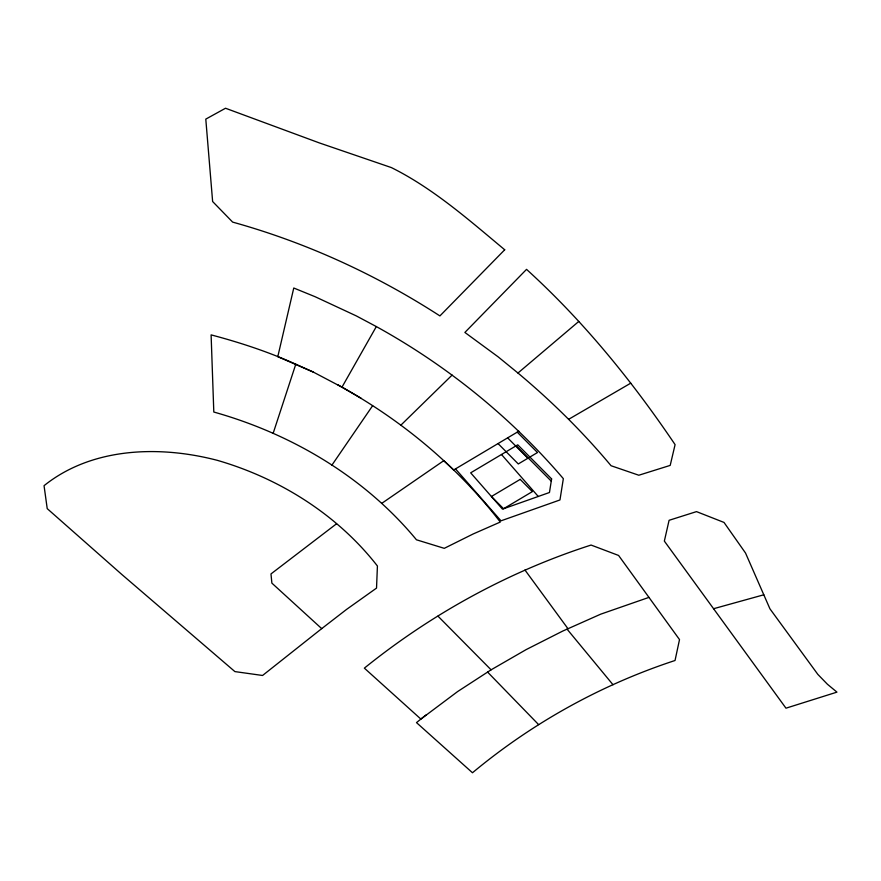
<?xml version="1.0" encoding="UTF-8"?>
<svg xmlns="http://www.w3.org/2000/svg" width="881" height="881" viewBox="0 0 881 881"><rect width="100%" height="100%" fill="white"/><g stroke="black" fill="none" stroke-linecap="round" stroke-linejoin="round"><path stroke-width="1.32" d="M273.143 433.364L295.785 364.216C268.529 351.882 240.017 342.511 211.11 334.879L213.808 412.033C291.611 433.881 364.712 477.128 416.449 539.789L444.277 548.334L473.207 533.952L500.287 522.059C483.317 499.968 464.309 479.506 443.815 460.653L381.836 503.304M518.843 431.194L453.627 470.002C420.347 437.549 382.486 409.896 341.982 387.166L376.33 326.576C447.085 365.637 510.815 417.187 563.344 478.658L559.964 499.956L501.003 520.825L455.499 468.89M331.917 465.135L372.608 405.734M400.833 425.204L452.118 375.075M517.962 373.026C551.594 401.152 582.947 432.064 611.062 465.73L638.802 475.233L670.199 465.399L675.088 444.63C632.162 381.033 583.409 321.058 526.541 269.366L464.882 332.445L498.128 356.838L517.962 373.026L578.74 321.477M425.986 714.998L416.493 722.607L472.48 772.758C532.135 723.07 601.26 684.691 675.033 660.497L679.515 639.584L618.594 555.459L591.074 545.053C508.766 571.516 431.602 613.881 364.36 668.139L420.876 719.083L457.635 691.552L491.091 669.824L526.111 649.627L562.706 631.082L600.71 614.167L648.956 597.384M321.708 628.627L346.596 609.388L376.528 588.101L377.42 565.998C337.5 514.713 279.607 478.383 217.431 460.367C160.001 445.323 92.142 447.052 44.05 485.684L47.222 508.634L121.644 574.313L234.908 671.597L262.571 675.474L321.708 628.627L271.877 583.123L270.985 573.927L336.542 523.777M568.553 419.367L630.741 383.169M713.599 608.716L763.805 594.796L769.928 608.804L817.832 674.372L827.413 684.24L836.95 692.136L785.973 708.181L664.351 541.099L669.086 520.297L696.508 511.619L724.006 522.433L745.524 553.026L763.805 594.796M295.785 364.216L313.317 372.079L341.982 387.166M313.317 372.079L277.79 356.684L293.769 288.01L315.134 296.732L356.254 315.883L376.33 326.576M337.599 384.634L361.122 398.267M517.235 432.153L537.487 452.537L518.292 463.957L498.04 443.572M516.134 445.786L551.264 481.147M507.643 437.868L527.895 458.252M438 616.171L491.091 669.824M487.611 672.104L538.599 724.6M501.487 454.497L538.258 496.466M567.045 629.122L613.011 684.746M524.955 570.018L567.981 628.715M551.616 478.912L549.458 492.501L502.478 509.13L470.674 472.833L517.753 444.828L551.616 478.912M504.714 249.775L439.916 315.916C375.934 274.531 306.103 242.506 232.65 222.111L212.629 201.529L205.791 119.122L225.525 108.242L319.351 142.92L391.395 167.588C433.276 188.413 468.945 219.986 504.714 249.775M520.208 479.374L491.422 496.51L503.569 508.733L532.366 491.609L520.208 479.374"/></g></svg>
